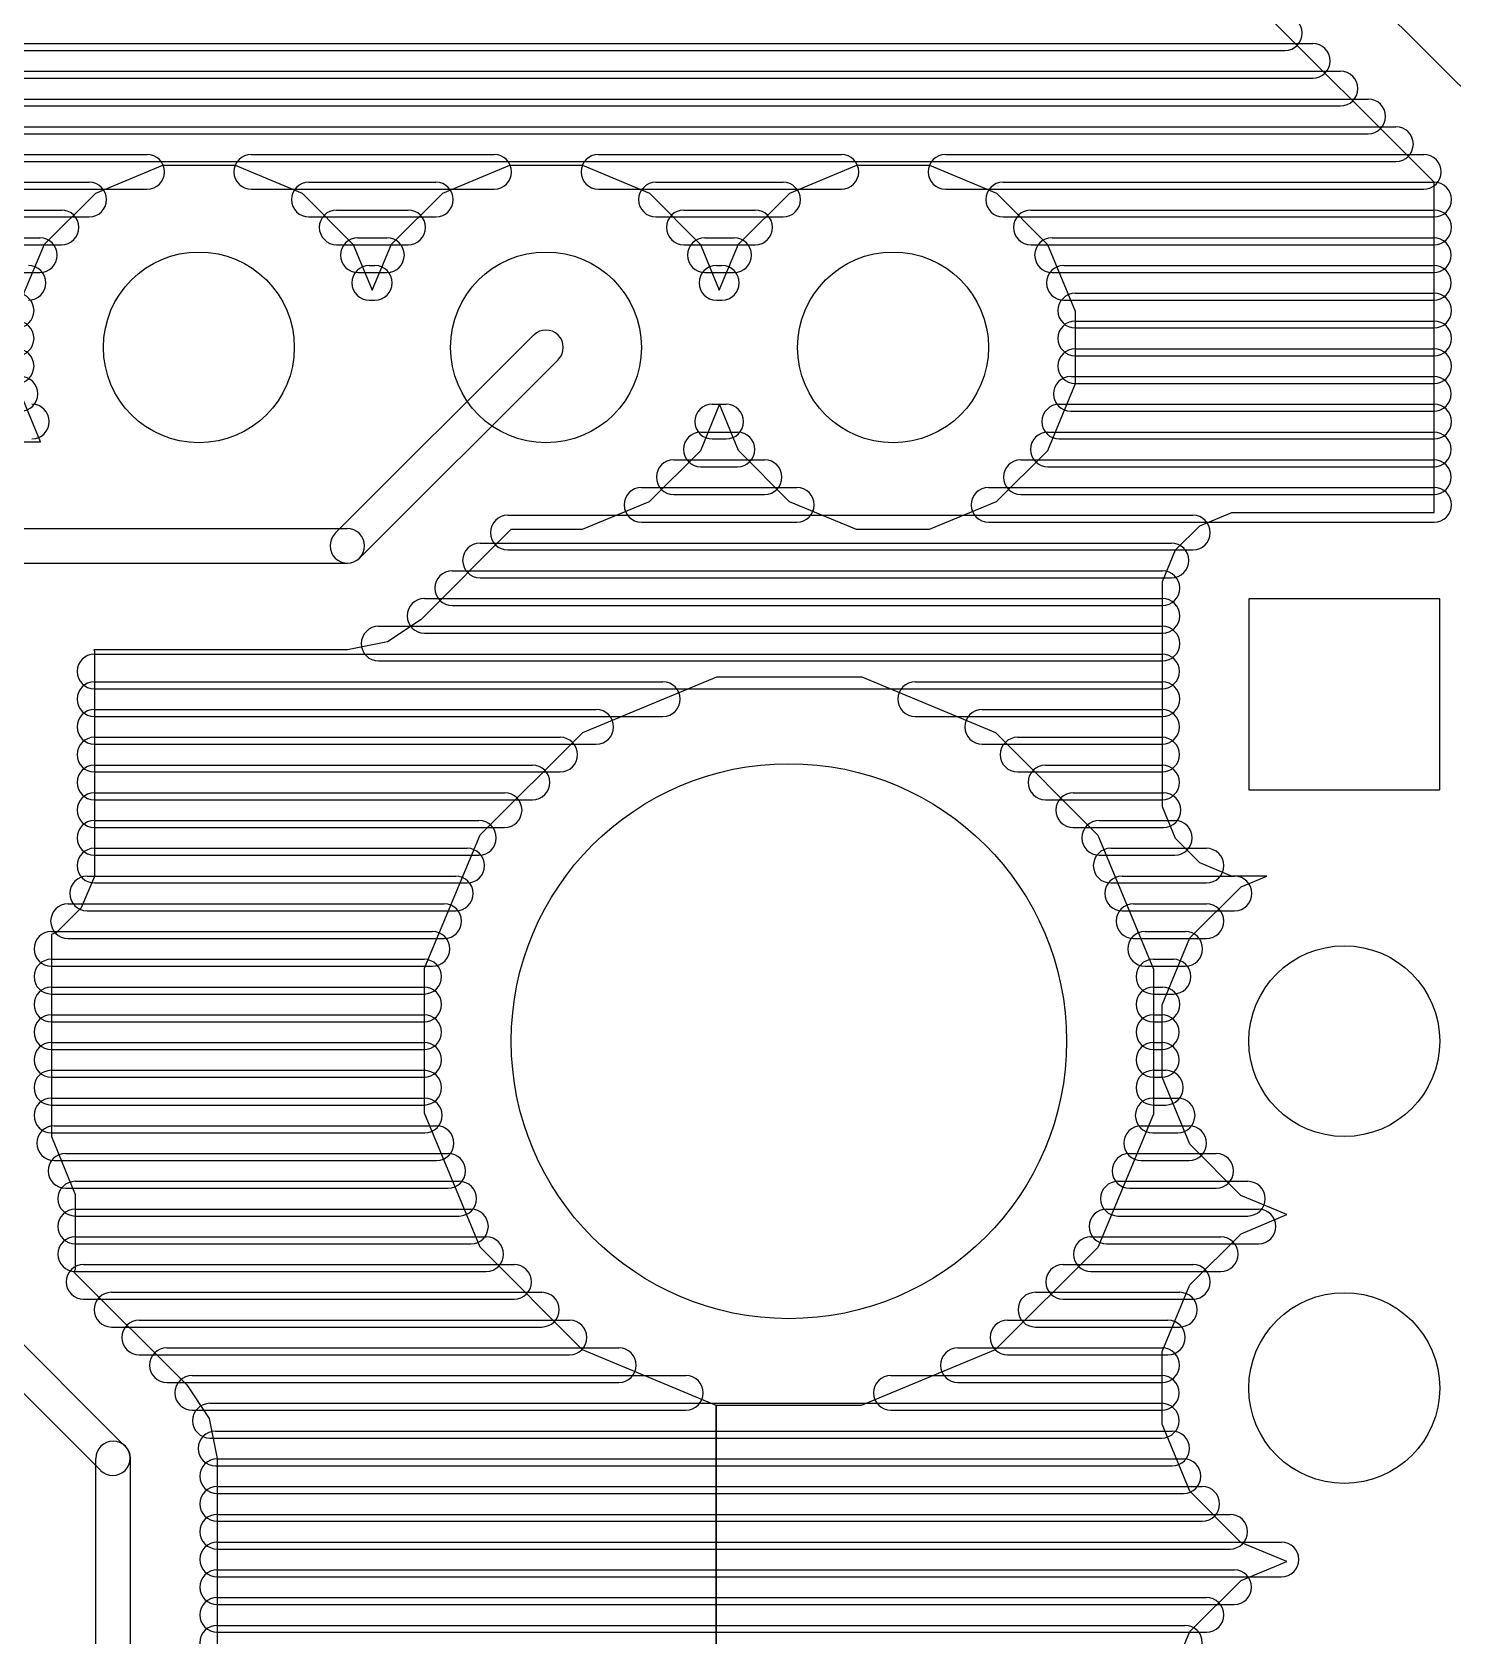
# Model space of a CAD drawing. Extents: x 4625 to 28175, y 45595 to 78045.
# Drawn here: x 11920 to 16013, y 57556 to 62179 of the extents above; entities that cross this region are included whole.
import ezdxf

# ---------------------------------------------------------------- set-up
doc = ezdxf.new("R2010")
doc.units = 0
doc.layers.add('BLACK', color=1, linetype='CONTINUOUS')

msp = doc.modelspace()

# ---------------------------------------------------------------- linework, layer by layer
at = {"layer": 'BLACK'}
for p, q in [((16223, 61835), (15556, 62502)), ((15959, 61746), (15379, 62326)), ((6291, 62146), (15609, 62146)), ((6291, 62146), (15609, 62146)), ((6291, 62146), (15609, 62146)), ((6397, 62126), (15529, 62126)), ((6397, 62126), (15529, 62126)), ((6397, 62126), (15529, 62126)), ((5969, 62066), (15689, 62066)), ((5969, 62066), (15689, 62066)), ((5969, 62066), (15689, 62066)), ((6291, 62046), (15609, 62046)), ((6291, 62046), (15609, 62046)), ((6291, 62046), (15609, 62046)), ((5949, 61986), (15769, 61986)), ((5949, 61986), (15769, 61986)), ((5949, 61986), (15769, 61986)), ((5969, 61966), (15689, 61966)), ((5969, 61966), (15689, 61966)), ((5969, 61966), (15689, 61966)), ((5949, 61906), (15849, 61906)), ((5949, 61906), (15849, 61906)), ((5949, 61906), (15849, 61906)), ((5949, 61886), (15769, 61886)), ((5949, 61886), (15769, 61886)), ((5949, 61886), (15769, 61886)), ((6613, 61826), (12251, 61826)), ((6613, 61826), (12251, 61826)), ((6613, 61826), (12251, 61826)), ((12551, 61826), (13251, 61826)), ((12551, 61826), (13251, 61826)), ((12551, 61826), (13251, 61826)), ((13551, 61826), (14251, 61826)), ((13551, 61826), (14251, 61826)), ((13551, 61826), (14251, 61826)), ((14551, 61826), (15929, 61826)), ((14551, 61826), (15929, 61826)), ((14551, 61826), (15929, 61826)), ((5949, 61806), (15849, 61806)), ((5949, 61806), (15849, 61806)), ((5949, 61806), (15849, 61806)), ((12103, 61715), (12296, 61795)), ((12296, 61795), (12505, 61795)), ((12505, 61795), (12698, 61715)), ((13103, 61715), (13296, 61795)), ((13296, 61795), (13505, 61795)), ((13505, 61795), (13698, 61715)), ((14103, 61715), (14296, 61795)), ((14296, 61795), (14505, 61795)), ((14505, 61795), (14698, 61715)), ((6613, 61726), (12251, 61726)), ((6613, 61726), (12251, 61726)), ((6613, 61726), (12251, 61726)), ((6750, 61746), (12084, 61746)), ((6750, 61746), (12084, 61746)), ((6750, 61746), (12084, 61746)), ((12551, 61726), (13251, 61726)), ((12551, 61726), (13251, 61726)), ((12551, 61726), (13251, 61726)), ((12717, 61746), (13083, 61746)), ((12717, 61746), (13083, 61746)), ((12717, 61746), (13083, 61746)), ((13551, 61726), (14251, 61726)), ((13551, 61726), (14251, 61726)), ((13551, 61726), (14251, 61726)), ((13717, 61746), (14083, 61746)), ((13717, 61746), (14083, 61746)), ((13717, 61746), (14083, 61746)), ((14551, 61726), (15929, 61726)), ((14551, 61726), (15929, 61726)), ((14551, 61726), (15929, 61726)), ((14717, 61746), (15959, 61746)), ((14717, 61746), (15959, 61746)), ((14717, 61746), (15959, 61746)), ((15959, 60794), (15959, 61746)), ((11955, 61568), (12103, 61715)), ((12698, 61715), (12845, 61567)), ((12955, 61568), (13103, 61715)), ((13698, 61715), (13845, 61567)), ((13955, 61568), (14103, 61715)), ((14698, 61715), (14845, 61567)), ((6750, 61646), (12084, 61646)), ((6750, 61646), (12084, 61646)), ((6750, 61646), (12084, 61646)), ((6830, 61666), (12004, 61666)), ((6830, 61666), (12004, 61666)), ((6830, 61666), (12004, 61666)), ((12717, 61646), (13083, 61646)), ((12717, 61646), (13083, 61646)), ((12717, 61646), (13083, 61646)), ((12797, 61666), (13003, 61666)), ((12797, 61666), (13003, 61666)), ((12797, 61666), (13003, 61666)), ((13717, 61646), (14083, 61646)), ((13717, 61646), (14083, 61646)), ((13717, 61646), (14083, 61646)), ((13797, 61666), (14003, 61666)), ((13797, 61666), (14003, 61666)), ((13797, 61666), (14003, 61666)), ((14717, 61646), (15959, 61646)), ((14717, 61646), (15959, 61646)), ((14717, 61646), (15959, 61646)), ((14797, 61666), (15959, 61666)), ((14797, 61666), (15959, 61666)), ((14797, 61666), (15959, 61666)), ((6884, 61586), (11942, 61586)), ((6884, 61586), (11942, 61586)), ((6884, 61586), (11942, 61586)), ((12858, 61586), (12942, 61586)), ((12858, 61586), (12942, 61586)), ((12858, 61586), (12942, 61586)), ((13858, 61586), (13942, 61586)), ((13858, 61586), (13942, 61586)), ((13858, 61586), (13942, 61586)), ((14858, 61586), (15958, 61586)), ((14858, 61586), (15958, 61586)), ((14858, 61586), (15958, 61586)), ((6830, 61566), (12004, 61566)), ((6830, 61566), (12004, 61566)), ((6830, 61566), (12004, 61566)), ((11875, 61375), (11955, 61568)), ((12797, 61566), (13003, 61566)), ((12797, 61566), (13003, 61566)), ((12797, 61566), (13003, 61566)), ((12845, 61567), (12899, 61435)), ((12899, 61435), (12955, 61568)), ((13797, 61566), (14003, 61566)), ((13797, 61566), (14003, 61566)), ((13797, 61566), (14003, 61566)), ((13845, 61567), (13899, 61435)), ((13899, 61435), (13955, 61568)), ((14797, 61566), (15959, 61566)), ((14797, 61566), (15959, 61566)), ((14797, 61566), (15959, 61566)), ((14845, 61567), (14925, 61374)), ((12891, 61506), (12907, 61506)), ((12891, 61506), (12907, 61506)), ((12891, 61506), (12907, 61506)), ((13891, 61506), (13907, 61506)), ((13891, 61506), (13907, 61506)), ((13891, 61506), (13907, 61506)), ((14892, 61506), (15958, 61506)), ((14892, 61506), (15958, 61506)), ((14892, 61506), (15958, 61506)), ((6884, 61486), (11942, 61486)), ((6884, 61486), (11942, 61486)), ((6884, 61486), (11942, 61486)), ((12858, 61486), (12942, 61486)), ((12858, 61486), (12942, 61486)), ((12858, 61486), (12942, 61486)), ((13858, 61486), (13942, 61486)), ((13858, 61486), (13942, 61486)), ((13858, 61486), (13942, 61486)), ((14858, 61486), (15958, 61486)), ((14858, 61486), (15958, 61486)), ((14858, 61486), (15958, 61486)), ((12891, 61406), (12907, 61406)), ((12891, 61406), (12907, 61406)), ((12891, 61406), (12907, 61406)), ((13891, 61406), (13907, 61406)), ((13891, 61406), (13907, 61406)), ((13891, 61406), (13907, 61406)), ((14892, 61406), (15958, 61406)), ((14892, 61406), (15958, 61406)), ((14892, 61406), (15958, 61406)), ((14925, 61426), (15959, 61426)), ((14925, 61426), (15959, 61426)), ((14925, 61426), (15959, 61426)), ((14925, 61374), (14925, 61165)), ((14925, 61346), (15959, 61346)), ((14925, 61346), (15959, 61346)), ((14925, 61346), (15959, 61346)), ((14925, 61326), (15959, 61326)), ((14925, 61326), (15959, 61326)), ((14925, 61326), (15959, 61326)), ((13364, 61305), (12793, 60734)), ((14925, 61266), (15959, 61266)), ((14925, 61266), (15959, 61266)), ((14925, 61266), (15959, 61266)), ((13435, 61234), (12864, 60663)), ((14925, 61246), (15959, 61246)), ((14925, 61246), (15959, 61246)), ((14925, 61246), (15959, 61246)), ((14912, 61186), (15958, 61186)), ((14912, 61186), (15958, 61186)), ((14912, 61186), (15958, 61186)), ((11944, 60998), (11875, 61166)), ((14925, 61165), (14845, 60972)), ((14925, 61166), (15959, 61166)), ((14925, 61166), (15959, 61166)), ((14925, 61166), (15959, 61166)), ((13900, 61106), (13845, 60972)), ((13879, 61106), (13919, 61106)), ((13879, 61106), (13919, 61106)), ((13879, 61106), (13919, 61106)), ((13955, 60973), (13900, 61106)), ((14879, 61106), (15959, 61106)), ((14879, 61106), (15959, 61106)), ((14879, 61106), (15959, 61106)), ((14912, 61086), (15958, 61086)), ((14912, 61086), (15958, 61086)), ((14912, 61086), (15958, 61086)), ((11675, 60998), (11944, 60998)), ((13846, 61026), (13952, 61026)), ((13846, 61026), (13952, 61026)), ((13846, 61026), (13952, 61026)), ((13879, 61006), (13919, 61006)), ((13879, 61006), (13919, 61006)), ((13879, 61006), (13919, 61006)), ((14846, 61026), (15958, 61026)), ((14846, 61026), (15958, 61026)), ((14846, 61026), (15958, 61026)), ((14879, 61006), (15959, 61006)), ((14879, 61006), (15959, 61006)), ((14879, 61006), (15959, 61006)), ((13845, 60972), (13697, 60825)), ((13768, 60946), (14030, 60946)), ((13768, 60946), (14030, 60946)), ((13768, 60946), (14030, 60946)), ((14102, 60825), (13955, 60973)), ((14845, 60972), (14697, 60825)), ((14768, 60946), (15958, 60946)), ((14768, 60946), (15958, 60946)), ((14768, 60946), (15958, 60946)), ((13846, 60926), (13952, 60926)), ((13846, 60926), (13952, 60926)), ((13846, 60926), (13952, 60926)), ((14846, 60926), (15958, 60926)), ((14846, 60926), (15958, 60926)), ((14846, 60926), (15958, 60926)), ((13675, 60866), (14123, 60866)), ((13675, 60866), (14123, 60866)), ((13675, 60866), (14123, 60866)), ((13768, 60846), (14030, 60846)), ((13768, 60846), (14030, 60846)), ((13768, 60846), (14030, 60846)), ((14675, 60866), (15959, 60866)), ((14675, 60866), (15959, 60866)), ((14675, 60866), (15959, 60866)), ((14768, 60846), (15958, 60846)), ((14768, 60846), (15958, 60846)), ((14768, 60846), (15958, 60846)), ((13697, 60825), (13504, 60745)), ((14295, 60745), (14102, 60825)), ((14697, 60825), (14504, 60745)), ((13290, 60786), (15264, 60786)), ((13290, 60786), (15264, 60786)), ((13290, 60786), (15264, 60786)), ((13675, 60766), (14123, 60766)), ((13675, 60766), (14123, 60766)), ((13675, 60766), (14123, 60766)), ((14675, 60766), (15959, 60766)), ((14675, 60766), (15959, 60766)), ((14675, 60766), (15959, 60766)), ((15214, 60686), (15284, 60756)), ((15284, 60756), (15376, 60794)), ((15376, 60794), (15959, 60794)), ((11675, 60748), (12827, 60748)), ((13299, 60745), (13040, 60486)), ((13504, 60745), (13299, 60745)), ((14504, 60745), (14295, 60745)), ((13210, 60706), (15202, 60706)), ((13210, 60706), (15202, 60706)), ((13210, 60706), (15202, 60706)), ((13290, 60686), (15264, 60686)), ((13290, 60686), (15264, 60686)), ((13290, 60686), (15264, 60686)), ((15176, 60595), (15214, 60686)), ((11675, 60648), (12827, 60648)), ((13130, 60626), (15176, 60626)), ((13130, 60626), (15176, 60626)), ((13130, 60626), (15176, 60626)), ((13210, 60606), (15202, 60606)), ((13210, 60606), (15202, 60606)), ((13210, 60606), (15202, 60606)), ((15176, 59946), (15176, 60595)), ((13050, 60546), (15176, 60546)), ((13050, 60546), (15176, 60546)), ((13050, 60546), (15176, 60546)), ((13130, 60526), (15176, 60526)), ((13130, 60526), (15176, 60526)), ((13130, 60526), (15176, 60526)), ((15975, 60545), (15425, 60545)), ((15425, 60545), (15425, 59995)), ((15975, 59995), (15975, 60545)), ((13040, 60486), (12943, 60421)), ((12918, 60466), (15176, 60466)), ((12918, 60466), (15176, 60466)), ((12918, 60466), (15176, 60466)), ((13050, 60446), (15176, 60446)), ((13050, 60446), (15176, 60446)), ((13050, 60446), (15176, 60446)), ((12828, 60398), (12097, 60398)), ((12097, 60398), (12099, 60394)), ((12099, 60394), (12099, 59745)), ((12099, 60386), (15175, 60386)), ((12099, 60386), (15175, 60386)), ((12099, 60386), (15175, 60386)), ((12943, 60421), (12828, 60398)), ((12918, 60366), (15176, 60366)), ((12918, 60366), (15176, 60366)), ((12918, 60366), (15176, 60366)), ((12099, 60306), (13737, 60306)), ((12099, 60306), (13737, 60306)), ((12099, 60306), (13737, 60306)), ((13506, 60160), (13892, 60320)), ((13892, 60320), (14310, 60320)), ((14310, 60320), (14695, 60160)), ((14464, 60306), (15176, 60306)), ((14464, 60306), (15176, 60306)), ((14464, 60306), (15176, 60306)), ((12099, 60286), (15175, 60286)), ((12099, 60286), (15175, 60286)), ((12099, 60286), (15175, 60286)), ((12099, 60226), (13545, 60226)), ((12099, 60226), (13545, 60226)), ((12099, 60226), (13545, 60226)), ((12099, 60206), (13737, 60206)), ((12099, 60206), (13737, 60206)), ((12099, 60206), (13737, 60206)), ((14464, 60206), (15176, 60206)), ((14464, 60206), (15176, 60206)), ((14464, 60206), (15176, 60206)), ((14657, 60226), (15175, 60226)), ((14657, 60226), (15175, 60226)), ((14657, 60226), (15175, 60226)), ((13210, 59865), (13506, 60160)), ((14695, 60160), (14990, 59864)), ((12099, 60146), (13441, 60146)), ((12099, 60146), (13441, 60146)), ((12099, 60146), (13441, 60146)), ((12099, 60126), (13545, 60126)), ((12099, 60126), (13545, 60126)), ((12099, 60126), (13545, 60126)), ((14657, 60126), (15175, 60126)), ((14657, 60126), (15175, 60126)), ((14657, 60126), (15175, 60126)), ((14759, 60146), (15175, 60146)), ((14759, 60146), (15175, 60146)), ((14759, 60146), (15175, 60146)), ((12099, 60066), (13361, 60066)), ((12099, 60066), (13361, 60066)), ((12099, 60066), (13361, 60066)), ((14839, 60066), (15175, 60066)), ((14839, 60066), (15175, 60066)), ((14839, 60066), (15175, 60066)), ((12099, 60046), (13441, 60046)), ((12099, 60046), (13441, 60046)), ((12099, 60046), (13441, 60046)), ((14759, 60046), (15175, 60046)), ((14759, 60046), (15175, 60046)), ((14759, 60046), (15175, 60046)), ((12099, 59986), (13281, 59986)), ((12099, 59986), (13281, 59986)), ((12099, 59986), (13281, 59986)), ((14919, 59986), (15179, 59986)), ((14919, 59986), (15179, 59986)), ((14919, 59986), (15179, 59986)), ((15425, 59995), (15975, 59995)), ((12099, 59966), (13361, 59966)), ((12099, 59966), (13361, 59966)), ((12099, 59966), (13361, 59966)), ((14839, 59966), (15175, 59966)), ((14839, 59966), (15175, 59966)), ((14839, 59966), (15175, 59966)), ((15214, 59854), (15176, 59946)), ((12099, 59906), (13207, 59906)), ((12099, 59906), (13207, 59906)), ((12099, 59906), (13207, 59906)), ((12099, 59886), (13281, 59886)), ((12099, 59886), (13281, 59886)), ((12099, 59886), (13281, 59886)), ((14919, 59886), (15179, 59886)), ((14919, 59886), (15179, 59886)), ((14919, 59886), (15179, 59886)), ((14994, 59906), (15212, 59906)), ((14994, 59906), (15212, 59906)), ((14994, 59906), (15212, 59906)), ((13050, 59480), (13210, 59865)), ((14990, 59864), (15150, 59478)), ((15284, 59784), (15214, 59854)), ((12099, 59826), (13173, 59826)), ((12099, 59826), (13173, 59826)), ((12099, 59826), (13173, 59826)), ((12099, 59806), (13207, 59806)), ((12099, 59806), (13207, 59806)), ((12099, 59806), (13207, 59806)), ((14994, 59806), (15212, 59806)), ((14994, 59806), (15212, 59806)), ((14994, 59806), (15212, 59806)), ((15027, 59826), (15303, 59826)), ((15027, 59826), (15303, 59826)), ((15027, 59826), (15303, 59826)), ((15375, 59746), (15284, 59784)), ((12099, 59745), (12061, 59654)), ((12078, 59746), (13140, 59746)), ((12078, 59746), (13140, 59746)), ((12078, 59746), (13140, 59746)), ((15060, 59746), (15384, 59746)), ((15060, 59746), (15384, 59746)), ((15060, 59746), (15384, 59746)), ((15477, 59746), (15375, 59746)), ((15403, 59715), (15477, 59746)), ((12099, 59726), (13173, 59726)), ((12099, 59726), (13173, 59726)), ((12099, 59726), (13173, 59726)), ((15027, 59726), (15303, 59726)), ((15027, 59726), (15303, 59726)), ((15027, 59726), (15303, 59726)), ((15255, 59568), (15403, 59715)), ((12061, 59654), (11991, 59584)), ((12023, 59666), (13107, 59666)), ((12023, 59666), (13107, 59666)), ((12023, 59666), (13107, 59666)), ((12078, 59646), (13140, 59646)), ((12078, 59646), (13140, 59646)), ((12078, 59646), (13140, 59646)), ((15060, 59646), (15384, 59646)), ((15060, 59646), (15384, 59646)), ((15060, 59646), (15384, 59646)), ((15093, 59666), (15303, 59666)), ((15093, 59666), (15303, 59666)), ((15093, 59666), (15303, 59666)), ((11975, 59586), (13073, 59586)), ((11975, 59586), (13073, 59586)), ((11975, 59586), (13073, 59586)), ((11991, 59584), (11975, 59578)), ((11975, 59578), (11975, 58995)), ((12023, 59566), (13107, 59566)), ((12023, 59566), (13107, 59566)), ((12023, 59566), (13107, 59566)), ((15093, 59566), (15303, 59566)), ((15093, 59566), (15303, 59566)), ((15093, 59566), (15303, 59566)), ((15126, 59586), (15242, 59586)), ((15126, 59586), (15242, 59586)), ((15126, 59586), (15242, 59586)), ((15175, 59375), (15255, 59568)), ((11975, 59506), (13049, 59506)), ((11975, 59506), (13049, 59506)), ((11975, 59506), (13049, 59506)), ((15150, 59506), (15208, 59506)), ((15150, 59506), (15208, 59506)), ((15150, 59506), (15208, 59506)), ((11975, 59486), (13073, 59486)), ((11975, 59486), (13073, 59486)), ((11975, 59486), (13073, 59486)), ((13050, 59062), (13050, 59480)), ((15126, 59486), (15242, 59486)), ((15126, 59486), (15242, 59486)), ((15126, 59486), (15242, 59486)), ((15150, 59478), (15150, 59060)), ((11975, 59426), (13049, 59426)), ((11975, 59426), (13049, 59426)), ((11975, 59426), (13049, 59426)), ((15150, 59426), (15176, 59426)), ((15150, 59426), (15176, 59426)), ((15150, 59426), (15176, 59426)), ((11975, 59406), (13049, 59406)), ((11975, 59406), (13049, 59406)), ((11975, 59406), (13049, 59406)), ((15150, 59406), (15208, 59406)), ((15150, 59406), (15208, 59406)), ((15150, 59406), (15208, 59406)), ((15175, 59166), (15175, 59375)), ((11975, 59346), (13049, 59346)), ((11975, 59346), (13049, 59346)), ((11975, 59346), (13049, 59346)), ((11975, 59326), (13049, 59326)), ((11975, 59326), (13049, 59326)), ((11975, 59326), (13049, 59326)), ((15150, 59346), (15174, 59346)), ((15150, 59346), (15174, 59346)), ((15150, 59346), (15174, 59346)), ((15150, 59326), (15176, 59326)), ((15150, 59326), (15176, 59326)), ((15150, 59326), (15176, 59326)), ((11975, 59266), (13049, 59266)), ((11975, 59266), (13049, 59266)), ((11975, 59266), (13049, 59266)), ((11975, 59246), (13049, 59246)), ((11975, 59246), (13049, 59246)), ((11975, 59246), (13049, 59246)), ((15150, 59266), (15174, 59266)), ((15150, 59266), (15174, 59266)), ((15150, 59266), (15174, 59266)), ((15150, 59246), (15174, 59246)), ((15150, 59246), (15174, 59246)), ((15150, 59246), (15174, 59246)), ((11975, 59186), (13049, 59186)), ((11975, 59186), (13049, 59186)), ((11975, 59186), (13049, 59186)), ((15150, 59186), (15186, 59186)), ((15150, 59186), (15186, 59186)), ((15150, 59186), (15186, 59186)), ((11975, 59166), (13049, 59166)), ((11975, 59166), (13049, 59166)), ((11975, 59166), (13049, 59166)), ((15150, 59166), (15174, 59166)), ((15150, 59166), (15174, 59166)), ((15150, 59166), (15174, 59166)), ((15255, 58973), (15175, 59166)), ((11975, 59106), (13051, 59106)), ((11975, 59106), (13051, 59106)), ((11975, 59106), (13051, 59106)), ((15148, 59106), (15220, 59106)), ((15148, 59106), (15220, 59106)), ((15148, 59106), (15220, 59106)), ((11975, 59086), (13049, 59086)), ((11975, 59086), (13049, 59086)), ((11975, 59086), (13049, 59086)), ((13210, 58676), (13050, 59062)), ((15150, 59060), (14990, 58675)), ((15150, 59086), (15186, 59086)), ((15150, 59086), (15186, 59086)), ((15150, 59086), (15186, 59086)), ((11975, 59006), (13051, 59006)), ((11975, 59006), (13051, 59006)), ((11975, 59006), (13051, 59006)), ((11983, 59026), (13085, 59026)), ((11983, 59026), (13085, 59026)), ((11983, 59026), (13085, 59026)), ((15115, 59026), (15253, 59026)), ((15115, 59026), (15253, 59026)), ((15115, 59026), (15253, 59026)), ((15148, 59006), (15220, 59006)), ((15148, 59006), (15220, 59006)), ((15148, 59006), (15220, 59006)), ((11975, 58995), (12044, 58828)), ((15402, 58825), (15255, 58973)), ((11983, 58926), (13085, 58926)), ((11983, 58926), (13085, 58926)), ((11983, 58926), (13085, 58926)), ((12016, 58946), (13118, 58946)), ((12016, 58946), (13118, 58946)), ((12016, 58946), (13118, 58946)), ((15081, 58946), (15331, 58946)), ((15081, 58946), (15331, 58946)), ((15081, 58946), (15331, 58946)), ((15115, 58926), (15253, 58926)), ((15115, 58926), (15253, 58926)), ((15115, 58926), (15253, 58926)), ((12044, 58866), (13150, 58866)), ((12044, 58866), (13150, 58866)), ((12044, 58866), (13150, 58866)), ((15048, 58866), (15422, 58866)), ((15048, 58866), (15422, 58866)), ((15048, 58866), (15422, 58866)), ((12016, 58846), (13118, 58846)), ((12016, 58846), (13118, 58846)), ((12016, 58846), (13118, 58846)), ((12044, 58828), (12044, 58612)), ((15081, 58846), (15331, 58846)), ((15081, 58846), (15331, 58846)), ((15081, 58846), (15331, 58846)), ((15535, 58770), (15402, 58825)), ((12044, 58786), (13184, 58786)), ((12044, 58786), (13184, 58786)), ((12044, 58786), (13184, 58786)), ((12044, 58766), (13150, 58766)), ((12044, 58766), (13150, 58766)), ((12044, 58766), (13150, 58766)), ((15015, 58786), (15453, 58786)), ((15015, 58786), (15453, 58786)), ((15015, 58786), (15453, 58786)), ((15048, 58766), (15422, 58766)), ((15048, 58766), (15422, 58766)), ((15048, 58766), (15422, 58766)), ((15403, 58715), (15535, 58770)), ((11535, 58755), (12187, 58103)), ((11465, 58685), (12117, 58033)), ((12044, 58706), (13228, 58706)), ((12044, 58706), (13228, 58706)), ((12044, 58706), (13228, 58706)), ((12044, 58686), (13184, 58686)), ((12044, 58686), (13184, 58686)), ((12044, 58686), (13184, 58686)), ((13505, 58380), (13210, 58676)), ((14990, 58675), (14694, 58380)), ((14970, 58706), (15344, 58706)), ((14970, 58706), (15344, 58706)), ((14970, 58706), (15344, 58706)), ((15015, 58686), (15453, 58686)), ((15015, 58686), (15453, 58686)), ((15015, 58686), (15453, 58686)), ((15255, 58568), (15403, 58715)), ((12068, 58626), (13308, 58626)), ((12068, 58626), (13308, 58626)), ((12068, 58626), (13308, 58626)), ((14890, 58626), (15264, 58626)), ((14890, 58626), (15264, 58626)), ((14890, 58626), (15264, 58626)), ((12044, 58612), (12040, 58604)), ((12040, 58604), (12365, 58279)), ((12044, 58606), (13228, 58606)), ((12044, 58606), (13228, 58606)), ((12044, 58606), (13228, 58606)), ((14970, 58606), (15344, 58606)), ((14970, 58606), (15344, 58606)), ((14970, 58606), (15344, 58606)), ((12148, 58546), (13388, 58546)), ((12148, 58546), (13388, 58546)), ((12148, 58546), (13388, 58546)), ((14810, 58546), (15226, 58546)), ((14810, 58546), (15226, 58546)), ((14810, 58546), (15226, 58546)), ((15175, 58375), (15255, 58568)), ((12068, 58526), (13308, 58526)), ((12068, 58526), (13308, 58526)), ((12068, 58526), (13308, 58526)), ((14890, 58526), (15264, 58526)), ((14890, 58526), (15264, 58526)), ((14890, 58526), (15264, 58526)), ((12148, 58446), (13388, 58446)), ((12148, 58446), (13388, 58446)), ((12148, 58446), (13388, 58446)), ((12228, 58466), (13468, 58466)), ((12228, 58466), (13468, 58466)), ((12228, 58466), (13468, 58466)), ((14730, 58466), (15192, 58466)), ((14730, 58466), (15192, 58466)), ((14730, 58466), (15192, 58466)), ((14810, 58446), (15226, 58446)), ((14810, 58446), (15226, 58446)), ((14810, 58446), (15226, 58446)), ((12228, 58366), (13468, 58366)), ((12228, 58366), (13468, 58366)), ((12228, 58366), (13468, 58366)), ((12308, 58386), (13610, 58386)), ((12308, 58386), (13610, 58386)), ((12308, 58386), (13610, 58386)), ((13890, 58220), (13505, 58380)), ((14694, 58380), (14308, 58220)), ((14587, 58386), (15175, 58386)), ((14587, 58386), (15175, 58386)), ((14587, 58386), (15175, 58386)), ((14730, 58366), (15192, 58366)), ((14730, 58366), (15192, 58366)), ((14730, 58366), (15192, 58366)), ((15175, 58166), (15175, 58375)), ((12381, 58306), (13803, 58306)), ((12381, 58306), (13803, 58306)), ((12381, 58306), (13803, 58306)), ((14394, 58306), (15174, 58306)), ((14394, 58306), (15174, 58306)), ((14394, 58306), (15174, 58306)), ((12308, 58286), (13610, 58286)), ((12308, 58286), (13610, 58286)), ((12308, 58286), (13610, 58286)), ((12365, 58279), (12430, 58182)), ((14587, 58286), (15175, 58286)), ((14587, 58286), (15175, 58286)), ((14587, 58286), (15175, 58286)), ((12432, 58226), (15174, 58226)), ((12432, 58226), (15174, 58226)), ((12432, 58226), (15174, 58226)), ((13890, 57320), (13890, 58220)), ((14308, 58220), (13890, 58220)), ((13890, 58220), (13890, 57320)), ((12381, 58206), (13803, 58206)), ((12381, 58206), (13803, 58206)), ((12381, 58206), (13803, 58206)), ((12430, 58182), (12453, 58067)), ((14394, 58206), (15174, 58206)), ((14394, 58206), (15174, 58206)), ((14394, 58206), (15174, 58206)), ((15255, 57973), (15175, 58166)), ((12432, 58126), (15174, 58126)), ((12432, 58126), (15174, 58126)), ((12432, 58126), (15174, 58126)), ((12448, 58146), (15204, 58146)), ((12448, 58146), (15204, 58146)), ((12448, 58146), (15204, 58146)), ((12103, 52873), (12103, 58067)), ((12203, 52873), (12203, 58067)), ((12448, 58046), (15204, 58046)), ((12448, 58046), (15204, 58046)), ((12448, 58046), (15204, 58046)), ((12453, 58067), (12453, 52873)), ((12453, 58066), (15237, 58066)), ((12453, 58066), (15237, 58066)), ((12453, 58066), (15237, 58066)), ((12453, 57986), (15291, 57986)), ((12453, 57986), (15291, 57986)), ((12453, 57986), (15291, 57986)), ((12453, 57966), (15237, 57966)), ((12453, 57966), (15237, 57966)), ((12453, 57966), (15237, 57966)), ((15402, 57825), (15255, 57973)), ((12453, 57906), (15371, 57906)), ((12453, 57906), (15371, 57906)), ((12453, 57906), (15371, 57906)), ((12453, 57886), (15291, 57886)), ((12453, 57886), (15291, 57886)), ((12453, 57886), (15291, 57886)), ((12453, 57826), (15519, 57826)), ((12453, 57826), (15519, 57826)), ((12453, 57826), (15519, 57826)), ((12453, 57806), (15371, 57806)), ((12453, 57806), (15371, 57806)), ((12453, 57806), (15371, 57806)), ((15535, 57770), (15402, 57825)), ((15403, 57715), (15535, 57770)), ((12453, 57746), (15383, 57746)), ((12453, 57746), (15383, 57746)), ((12453, 57746), (15383, 57746)), ((12453, 57726), (15519, 57726)), ((12453, 57726), (15519, 57726)), ((12453, 57726), (15519, 57726)), ((15255, 57568), (15403, 57715)), ((12453, 57666), (15303, 57666)), ((12453, 57666), (15303, 57666)), ((12453, 57666), (15303, 57666)), ((12453, 57646), (15383, 57646)), ((12453, 57646), (15383, 57646)), ((12453, 57646), (15383, 57646)), ((12453, 57586), (15241, 57586)), ((12453, 57586), (15241, 57586)), ((12453, 57586), (15241, 57586)), ((12453, 57566), (15303, 57566)), ((12453, 57566), (15303, 57566)), ((12453, 57566), (15303, 57566)), ((15175, 57375), (15255, 57568))]:
    msp.add_line(p, q, dxfattribs=at)
for centre, radius in [((12400, 61270), 275), ((13400, 61270), 275), ((14400, 61270), 275), ((14100, 59270), 800), ((15700, 59270), 275), ((15700, 58270), 275)]:
    msp.add_circle(centre, radius, dxfattribs=at)
for centre, start, end in [((15529, 62176), 270, 450), ((15529, 62176), 270, 450), ((15529, 62176), 270, 450), ((15609, 62096), 270, 450), ((15609, 62096), 270, 450), ((15609, 62096), 270, 450), ((15689, 62016), 270, 450), ((15689, 62016), 270, 450), ((15689, 62016), 270, 450), ((15769, 61936), 270, 450), ((15769, 61936), 270, 450), ((15769, 61936), 270, 450), ((15849, 61856), 270, 450), ((15849, 61856), 270, 450), ((15849, 61856), 270, 450), ((12251, 61776), 270, 450), ((12251, 61776), 270, 450), ((12251, 61776), 270, 450), ((12551, 61776), 90, 270), ((12551, 61776), 90, 270), ((12551, 61776), 90, 270), ((13251, 61776), 270, 450), ((13251, 61776), 270, 450), ((13251, 61776), 270, 450), ((13551, 61776), 90, 270), ((13551, 61776), 90, 270), ((13551, 61776), 90, 270), ((14251, 61776), 270, 450), ((14251, 61776), 270, 450), ((14251, 61776), 270, 450), ((14551, 61776), 90, 270), ((14551, 61776), 90, 270), ((14551, 61776), 90, 270), ((15929, 61776), 270, 450), ((15929, 61776), 270, 450), ((15929, 61776), 270, 450), ((12084, 61696), 270, 450), ((12084, 61696), 270, 450), ((12084, 61696), 270, 450), ((12717, 61696), 90, 270), ((12717, 61696), 90, 270), ((12717, 61696), 90, 270), ((13083, 61696), 270, 450), ((13083, 61696), 270, 450), ((13083, 61696), 270, 450), ((13717, 61696), 90, 270), ((13717, 61696), 90, 270), ((13717, 61696), 90, 270), ((14083, 61696), 270, 450), ((14083, 61696), 270, 450), ((14083, 61696), 270, 450), ((14717, 61696), 90, 270), ((14717, 61696), 90, 270), ((14717, 61696), 90, 270), ((15959, 61696), 270, 450), ((15959, 61696), 270, 450), ((15959, 61696), 270, 450), ((12004, 61616), 270, 450), ((12004, 61616), 270, 450), ((12004, 61616), 270, 450), ((12797, 61616), 90, 270), ((12797, 61616), 90, 270), ((12797, 61616), 90, 270), ((13003, 61616), 270, 450), ((13003, 61616), 270, 450), ((13003, 61616), 270, 450), ((13797, 61616), 90, 270), ((13797, 61616), 90, 270), ((13797, 61616), 90, 270), ((14003, 61616), 270, 450), ((14003, 61616), 270, 450), ((14003, 61616), 270, 450), ((14797, 61616), 90, 270), ((14797, 61616), 90, 270), ((14797, 61616), 90, 270), ((15959, 61616), 270, 450), ((15959, 61616), 270, 450), ((15959, 61616), 270, 450), ((11942, 61536), 270, 450), ((11942, 61536), 270, 450), ((11942, 61536), 270, 450), ((12858, 61536), 90, 270), ((12858, 61536), 90, 270), ((12858, 61536), 90, 270), ((12942, 61536), 270, 450), ((12942, 61536), 270, 450), ((12942, 61536), 270, 450), ((13858, 61536), 90, 270), ((13858, 61536), 90, 270), ((13858, 61536), 90, 270), ((13942, 61536), 270, 450), ((13942, 61536), 270, 450), ((13942, 61536), 270, 450), ((14858, 61536), 90, 270), ((14858, 61536), 90, 270), ((14858, 61536), 90, 270), ((15958, 61536), 270, 450), ((15958, 61536), 270, 450), ((15958, 61536), 270, 450), ((11909, 61456), 270, 450), ((11909, 61456), 270, 450), ((11909, 61456), 270, 450), ((12891, 61456), 90, 270), ((12891, 61456), 90, 270), ((12891, 61456), 90, 270), ((12907, 61456), 270, 450), ((12907, 61456), 270, 450), ((12907, 61456), 270, 450), ((13891, 61456), 90, 270), ((13891, 61456), 90, 270), ((13891, 61456), 90, 270), ((13907, 61456), 270, 450), ((13907, 61456), 270, 450), ((13907, 61456), 270, 450), ((14892, 61456), 90, 270), ((14892, 61456), 90, 270), ((14892, 61456), 90, 270), ((15958, 61456), 270, 450), ((15958, 61456), 270, 450), ((15958, 61456), 270, 450), ((11875, 61376), 270, 450), ((11875, 61376), 270, 450), ((11875, 61376), 270, 450), ((14925, 61376), 90, 270), ((14925, 61376), 90, 270), ((14925, 61376), 90, 270), ((15959, 61376), 270, 450), ((15959, 61376), 270, 450), ((15959, 61376), 270, 450), ((11875, 61296), 270, 450), ((11875, 61296), 270, 450), ((11875, 61296), 270, 450), ((13400, 61270), -45, 135), ((14925, 61296), 90, 270), ((14925, 61296), 90, 270), ((14925, 61296), 90, 270), ((15959, 61296), 270, 450), ((15959, 61296), 270, 450), ((15959, 61296), 270, 450), ((11875, 61216), 270, 450), ((11875, 61216), 270, 450), ((11875, 61216), 270, 450), ((14925, 61216), 90, 270), ((14925, 61216), 90, 270), ((14925, 61216), 90, 270), ((15959, 61216), 270, 450), ((15959, 61216), 270, 450), ((15959, 61216), 270, 450), ((11886, 61136), 270, 450), ((11886, 61136), 270, 450), ((11886, 61136), 270, 450), ((14912, 61136), 90, 270), ((14912, 61136), 90, 270), ((14912, 61136), 90, 270), ((15958, 61136), 270, 450), ((15958, 61136), 270, 450), ((15958, 61136), 270, 450), ((11919, 61056), 270, 450), ((11919, 61056), 270, 450), ((11919, 61056), 270, 450), ((13879, 61056), 90, 270), ((13879, 61056), 90, 270), ((13879, 61056), 90, 270), ((13919, 61056), 270, 450), ((13919, 61056), 270, 450), ((13919, 61056), 270, 450), ((14879, 61056), 90, 270), ((14879, 61056), 90, 270), ((14879, 61056), 90, 270), ((15959, 61056), 270, 450), ((15959, 61056), 270, 450), ((15959, 61056), 270, 450), ((13846, 60976), 90, 270), ((13846, 60976), 90, 270), ((13846, 60976), 90, 270), ((13952, 60976), 270, 450), ((13952, 60976), 270, 450), ((13952, 60976), 270, 450), ((14846, 60976), 90, 270), ((14846, 60976), 90, 270), ((14846, 60976), 90, 270), ((15958, 60976), 270, 450), ((15958, 60976), 270, 450), ((15958, 60976), 270, 450), ((13768, 60896), 90, 270), ((13768, 60896), 90, 270), ((13768, 60896), 90, 270), ((14030, 60896), 270, 450), ((14030, 60896), 270, 450), ((14030, 60896), 270, 450), ((14768, 60896), 90, 270), ((14768, 60896), 90, 270), ((14768, 60896), 90, 270), ((15958, 60896), 270, 450), ((15958, 60896), 270, 450), ((15958, 60896), 270, 450), ((13675, 60816), 90, 270), ((13675, 60816), 90, 270), ((13675, 60816), 90, 270), ((14123, 60816), 270, 450), ((14123, 60816), 270, 450), ((14123, 60816), 270, 450), ((14675, 60816), 90, 270), ((14675, 60816), 90, 270), ((14675, 60816), 90, 270), ((15959, 60816), 270, 450), ((15959, 60816), 270, 450), ((15959, 60816), 270, 450), ((13290, 60736), 90, 270), ((13290, 60736), 90, 270), ((13290, 60736), 90, 270), ((15264, 60736), 270, 450), ((15264, 60736), 270, 450), ((15264, 60736), 270, 450), ((12828, 60698), 135, 315), ((12827, 60698), 270, 450), ((13210, 60656), 90, 270), ((13210, 60656), 90, 270), ((13210, 60656), 90, 270), ((15202, 60656), 270, 450), ((15202, 60656), 270, 450), ((15202, 60656), 270, 450), ((13130, 60576), 90, 270), ((13130, 60576), 90, 270), ((13130, 60576), 90, 270), ((15176, 60576), 270, 450), ((15176, 60576), 270, 450), ((15176, 60576), 270, 450), ((13050, 60496), 90, 270), ((13050, 60496), 90, 270), ((13050, 60496), 90, 270), ((15176, 60496), 270, 450), ((15176, 60496), 270, 450), ((15176, 60496), 270, 450), ((12918, 60416), 90, 270), ((12918, 60416), 90, 270), ((12918, 60416), 90, 270), ((15176, 60416), 270, 450), ((15176, 60416), 270, 450), ((15176, 60416), 270, 450), ((12099, 60336), 90, 270), ((12099, 60336), 90, 270), ((12099, 60336), 90, 270), ((15175, 60336), 270, 450), ((15175, 60336), 270, 450), ((15175, 60336), 270, 450), ((12099, 60256), 90, 270), ((12099, 60256), 90, 270), ((12099, 60256), 90, 270), ((13737, 60256), 270, 450), ((13737, 60256), 270, 450), ((13737, 60256), 270, 450), ((14464, 60256), 90, 270), ((14464, 60256), 90, 270), ((14464, 60256), 90, 270), ((15176, 60256), 270, 450), ((15176, 60256), 270, 450), ((15176, 60256), 270, 450), ((12099, 60176), 90, 270), ((12099, 60176), 90, 270), ((12099, 60176), 90, 270), ((13545, 60176), 270, 450), ((13545, 60176), 270, 450), ((13545, 60176), 270, 450), ((14657, 60176), 90, 270), ((14657, 60176), 90, 270), ((14657, 60176), 90, 270), ((15175, 60176), 270, 450), ((15175, 60176), 270, 450), ((15175, 60176), 270, 450), ((12099, 60096), 90, 270), ((12099, 60096), 90, 270), ((12099, 60096), 90, 270), ((13441, 60096), 270, 450), ((13441, 60096), 270, 450), ((13441, 60096), 270, 450), ((14759, 60096), 90, 270), ((14759, 60096), 90, 270), ((14759, 60096), 90, 270), ((15175, 60096), 270, 450), ((15175, 60096), 270, 450), ((15175, 60096), 270, 450), ((12099, 60016), 90, 270), ((12099, 60016), 90, 270), ((12099, 60016), 90, 270), ((13361, 60016), 270, 450), ((13361, 60016), 270, 450), ((13361, 60016), 270, 450), ((14839, 60016), 90, 270), ((14839, 60016), 90, 270), ((14839, 60016), 90, 270), ((15175, 60016), 270, 450), ((15175, 60016), 270, 450), ((15175, 60016), 270, 450), ((12099, 59936), 90, 270), ((12099, 59936), 90, 270), ((12099, 59936), 90, 270), ((13281, 59936), 270, 450), ((13281, 59936), 270, 450), ((13281, 59936), 270, 450), ((14919, 59936), 90, 270), ((14919, 59936), 90, 270), ((14919, 59936), 90, 270), ((15179, 59936), 270, 450), ((15179, 59936), 270, 450), ((15179, 59936), 270, 450), ((12099, 59856), 90, 270), ((12099, 59856), 90, 270), ((12099, 59856), 90, 270), ((13207, 59856), 270, 450), ((13207, 59856), 270, 450), ((13207, 59856), 270, 450), ((14994, 59856), 90, 270), ((14994, 59856), 90, 270), ((14994, 59856), 90, 270), ((15212, 59856), 270, 450), ((15212, 59856), 270, 450), ((15212, 59856), 270, 450), ((12099, 59776), 90, 270), ((12099, 59776), 90, 270), ((12099, 59776), 90, 270), ((13173, 59776), 270, 450), ((13173, 59776), 270, 450), ((13173, 59776), 270, 450), ((15027, 59776), 90, 270), ((15027, 59776), 90, 270), ((15027, 59776), 90, 270), ((15303, 59776), 270, 450), ((15303, 59776), 270, 450), ((15303, 59776), 270, 450), ((12078, 59696), 90, 270), ((12078, 59696), 90, 270), ((12078, 59696), 90, 270), ((13140, 59696), 270, 450), ((13140, 59696), 270, 450), ((13140, 59696), 270, 450), ((15060, 59696), 90, 270), ((15060, 59696), 90, 270), ((15060, 59696), 90, 270), ((15384, 59696), 270, 450), ((15384, 59696), 270, 450), ((15384, 59696), 270, 450), ((12023, 59616), 90, 270), ((12023, 59616), 90, 270), ((12023, 59616), 90, 270), ((13107, 59616), 270, 450), ((13107, 59616), 270, 450), ((13107, 59616), 270, 450), ((15093, 59616), 90, 270), ((15093, 59616), 90, 270), ((15093, 59616), 90, 270), ((15303, 59616), 270, 450), ((15303, 59616), 270, 450), ((15303, 59616), 270, 450), ((11975, 59536), 90, 270), ((11975, 59536), 90, 270), ((11975, 59536), 90, 270), ((13073, 59536), 270, 450), ((13073, 59536), 270, 450), ((13073, 59536), 270, 450), ((15126, 59536), 90, 270), ((15126, 59536), 90, 270), ((15126, 59536), 90, 270), ((15242, 59536), 270, 450), ((15242, 59536), 270, 450), ((15242, 59536), 270, 450), ((11975, 59456), 90, 270), ((11975, 59456), 90, 270), ((11975, 59456), 90, 270), ((13049, 59456), 270, 450), ((13049, 59456), 270, 450), ((13049, 59456), 270, 450), ((15150, 59456), 90, 270), ((15150, 59456), 90, 270), ((15150, 59456), 90, 270), ((15208, 59456), 270, 450), ((15208, 59456), 270, 450), ((15208, 59456), 270, 450), ((11975, 59376), 90, 270), ((11975, 59376), 90, 270), ((11975, 59376), 90, 270), ((13049, 59376), 270, 450), ((13049, 59376), 270, 450), ((13049, 59376), 270, 450), ((15150, 59376), 90, 270), ((15150, 59376), 90, 270), ((15150, 59376), 90, 270), ((15176, 59376), 270, 450), ((15176, 59376), 270, 450), ((15176, 59376), 270, 450), ((11975, 59296), 90, 270), ((11975, 59296), 90, 270), ((11975, 59296), 90, 270), ((13049, 59296), 270, 450), ((13049, 59296), 270, 450), ((13049, 59296), 270, 450), ((15150, 59296), 90, 270), ((15150, 59296), 90, 270), ((15150, 59296), 90, 270), ((15174, 59296), 270, 450), ((15174, 59296), 270, 450), ((15174, 59296), 270, 450), ((11975, 59216), 90, 270), ((11975, 59216), 90, 270), ((11975, 59216), 90, 270), ((13049, 59216), 270, 450), ((13049, 59216), 270, 450), ((13049, 59216), 270, 450), ((15150, 59216), 90, 270), ((15150, 59216), 90, 270), ((15150, 59216), 90, 270), ((15174, 59216), 270, 450), ((15174, 59216), 270, 450), ((15174, 59216), 270, 450), ((11975, 59136), 90, 270), ((11975, 59136), 90, 270), ((11975, 59136), 90, 270), ((13049, 59136), 270, 450), ((13049, 59136), 270, 450), ((13049, 59136), 270, 450), ((15150, 59136), 90, 270), ((15150, 59136), 90, 270), ((15150, 59136), 90, 270), ((15186, 59136), 270, 450), ((15186, 59136), 270, 450), ((15186, 59136), 270, 450), ((11975, 59056), 90, 270), ((11975, 59056), 90, 270), ((11975, 59056), 90, 270), ((13051, 59056), 270, 450), ((13051, 59056), 270, 450), ((13051, 59056), 270, 450), ((15148, 59056), 90, 270), ((15148, 59056), 90, 270), ((15148, 59056), 90, 270), ((15220, 59056), 270, 450), ((15220, 59056), 270, 450), ((15220, 59056), 270, 450), ((11983, 58976), 90, 270), ((11983, 58976), 90, 270), ((11983, 58976), 90, 270), ((13085, 58976), 270, 450), ((13085, 58976), 270, 450), ((13085, 58976), 270, 450), ((15115, 58976), 90, 270), ((15115, 58976), 90, 270), ((15115, 58976), 90, 270), ((15253, 58976), 270, 450), ((15253, 58976), 270, 450), ((15253, 58976), 270, 450), ((12016, 58896), 90, 270), ((12016, 58896), 90, 270), ((12016, 58896), 90, 270), ((13118, 58896), 270, 450), ((13118, 58896), 270, 450), ((13118, 58896), 270, 450), ((15081, 58896), 90, 270), ((15081, 58896), 90, 270), ((15081, 58896), 90, 270), ((15331, 58896), 270, 450), ((15331, 58896), 270, 450), ((15331, 58896), 270, 450), ((12044, 58816), 90, 270), ((12044, 58816), 90, 270), ((12044, 58816), 90, 270), ((13150, 58816), 270, 450), ((13150, 58816), 270, 450), ((13150, 58816), 270, 450), ((15048, 58816), 90, 270), ((15048, 58816), 90, 270), ((15048, 58816), 90, 270), ((15422, 58816), 270, 450), ((15422, 58816), 270, 450), ((15422, 58816), 270, 450), ((12044, 58736), 90, 270), ((12044, 58736), 90, 270), ((12044, 58736), 90, 270), ((13184, 58736), 270, 450), ((13184, 58736), 270, 450), ((13184, 58736), 270, 450), ((15015, 58736), 90, 270), ((15015, 58736), 90, 270), ((15015, 58736), 90, 270), ((15453, 58736), 270, 450), ((15453, 58736), 270, 450), ((15453, 58736), 270, 450), ((12044, 58656), 90, 270), ((12044, 58656), 90, 270), ((12044, 58656), 90, 270), ((13228, 58656), 270, 450), ((13228, 58656), 270, 450), ((13228, 58656), 270, 450), ((14970, 58656), 90, 270), ((14970, 58656), 90, 270), ((14970, 58656), 90, 270), ((15344, 58656), 270, 450), ((15344, 58656), 270, 450), ((15344, 58656), 270, 450), ((12068, 58576), 90, 270), ((12068, 58576), 90, 270), ((12068, 58576), 90, 270), ((13308, 58576), 270, 450), ((13308, 58576), 270, 450), ((13308, 58576), 270, 450), ((14890, 58576), 90, 270), ((14890, 58576), 90, 270), ((14890, 58576), 90, 270), ((15264, 58576), 270, 450), ((15264, 58576), 270, 450), ((15264, 58576), 270, 450), ((12148, 58496), 90, 270), ((12148, 58496), 90, 270), ((12148, 58496), 90, 270), ((13388, 58496), 270, 450), ((13388, 58496), 270, 450), ((13388, 58496), 270, 450), ((14810, 58496), 90, 270), ((14810, 58496), 90, 270), ((14810, 58496), 90, 270), ((15226, 58496), 270, 450), ((15226, 58496), 270, 450), ((15226, 58496), 270, 450), ((12228, 58416), 90, 270), ((12228, 58416), 90, 270), ((12228, 58416), 90, 270), ((13468, 58416), 270, 450), ((13468, 58416), 270, 450), ((13468, 58416), 270, 450), ((14730, 58416), 90, 270), ((14730, 58416), 90, 270), ((14730, 58416), 90, 270), ((15192, 58416), 270, 450), ((15192, 58416), 270, 450), ((15192, 58416), 270, 450), ((12308, 58336), 90, 270), ((12308, 58336), 90, 270), ((12308, 58336), 90, 270), ((13610, 58336), 270, 450), ((13610, 58336), 270, 450), ((13610, 58336), 270, 450), ((14587, 58336), 90, 270), ((14587, 58336), 90, 270), ((14587, 58336), 90, 270), ((15175, 58336), 270, 450), ((15175, 58336), 270, 450), ((15175, 58336), 270, 450), ((12381, 58256), 90, 270), ((12381, 58256), 90, 270), ((12381, 58256), 90, 270), ((13803, 58256), 270, 450), ((13803, 58256), 270, 450), ((13803, 58256), 270, 450), ((14394, 58256), 90, 270), ((14394, 58256), 90, 270), ((14394, 58256), 90, 270), ((15174, 58256), 270, 450), ((15174, 58256), 270, 450), ((15174, 58256), 270, 450), ((12432, 58176), 90, 270), ((12432, 58176), 90, 270), ((12432, 58176), 90, 270), ((15174, 58176), 270, 450), ((15174, 58176), 270, 450), ((15174, 58176), 270, 450), ((12448, 58096), 90, 270), ((12448, 58096), 90, 270), ((12448, 58096), 90, 270), ((15204, 58096), 270, 450), ((15204, 58096), 270, 450), ((15204, 58096), 270, 450), ((12153, 58067), 360, 540), ((12152, 58068), 225, 405), ((12453, 58016), 90, 270), ((12453, 58016), 90, 270), ((12453, 58016), 90, 270), ((15237, 58016), 270, 450), ((15237, 58016), 270, 450), ((15237, 58016), 270, 450), ((12453, 57936), 90, 270), ((12453, 57936), 90, 270), ((12453, 57936), 90, 270), ((15291, 57936), 270, 450), ((15291, 57936), 270, 450), ((15291, 57936), 270, 450), ((12453, 57856), 90, 270), ((12453, 57856), 90, 270), ((12453, 57856), 90, 270), ((15371, 57856), 270, 450), ((15371, 57856), 270, 450), ((15371, 57856), 270, 450), ((12453, 57776), 90, 270), ((12453, 57776), 90, 270), ((12453, 57776), 90, 270), ((15519, 57776), 270, 450), ((15519, 57776), 270, 450), ((15519, 57776), 270, 450), ((12453, 57696), 90, 270), ((12453, 57696), 90, 270), ((12453, 57696), 90, 270), ((15383, 57696), 270, 450), ((15383, 57696), 270, 450), ((15383, 57696), 270, 450), ((12453, 57616), 90, 270), ((12453, 57616), 90, 270), ((12453, 57616), 90, 270), ((15303, 57616), 270, 450), ((15303, 57616), 270, 450), ((15303, 57616), 270, 450), ((12453, 57536), 90, 270), ((12453, 57536), 90, 270), ((12453, 57536), 90, 270), ((15241, 57536), 270, 450), ((15241, 57536), 270, 450), ((15241, 57536), 270, 450)]:
    msp.add_arc(centre, 50, start, end, dxfattribs=at)

doc.saveas('drawing.dxf')
